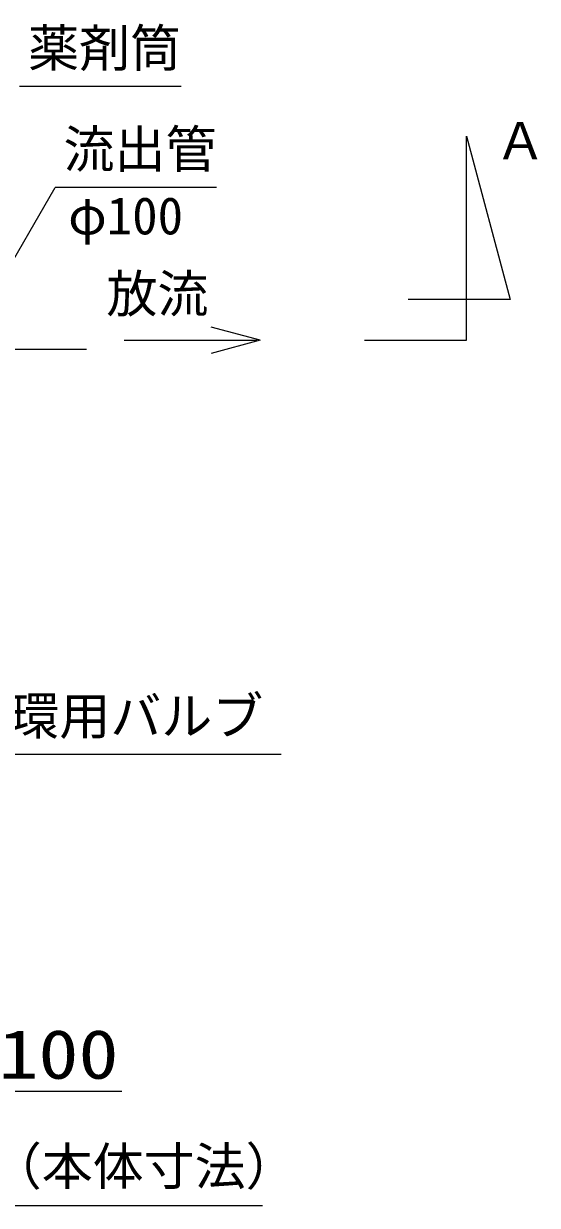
# Model space of a CAD drawing. Units: millimetres, scale not verified. Extents: x -22790 to 8910, y -6308 to 6308.
# Drawn here: x -3905 to -2998, y -405 to 1681 of the extents above; entities that cross this region are included whole.
import ezdxf
from ezdxf.enums import TextEntityAlignment as Align

# ---------------------------------------------------------------- set-up
doc = ezdxf.new("R2010")
doc.units = ezdxf.units.MM
doc.header["$LTSCALE"] = 30
doc.linetypes.add('CHAIN1', pattern=[8, 5, -1, 1, -1])
doc.layers.add('0-1_空気管', color=3, linetype='Continuous', lineweight=25)
doc.layers.add('0-F_00クル-フ-6寸法', color=132, linetype='Continuous', lineweight=25)
doc.styles.add('ＭＳ ゴシック', font='')
doc.styles.get('ＭＳ ゴシック').set_extended_font_data('MS Gothic')

msp = doc.modelspace()

# ---------------------------------------------------------------- linework, layer by layer
at = {"layer": '0-1_空気管'}
for p, q in [((-3627.26, 1569.67), (-3912.26, 1569.67)), ((-4014.8, 1105.4), (-3849.71, 1391.34)), ((-3564.71, 1391.34), (-3849.71, 1391.34)), ((-3450.52, 390.51), (-4019.12, 390.51))]:
    msp.add_line(p, q, dxfattribs=at)
at = {"layer": '0-1_空気管', "color": 4}
for p, q in [((-3487.39, 1121.69), (-3574.33, 1144.99)), ((-3727.67, 1121.69), (-3493.63, 1121.69)), ((-3487.39, 1121.69), (-3574.33, 1098.4))]:
    msp.add_line(p, q, dxfattribs=at)
at = {"layer": '0-1_空気管', "linetype": 'CHAIN1'}
msp.add_line((-3793.98, 1105.4), (-6331.21, 1105.4), dxfattribs=at)
at = {"layer": '0-1_空気管'}
msp.add_lwpolyline([(-3303.37, 1121.69), (-3123.36, 1121.69), (-3123.36, 1481.69), (-3046.2, 1193.69), (-3226.2, 1193.69)], dxfattribs=at)
at = {"layer": '0-F_00クル-フ-6寸法', "color": 4}
for p, q in [((-3984.82, -203.66), (-3731.89, -203.66)), ((-3994.2, -405.16), (-3483.33, -405.16))]:
    msp.add_line(p, q, dxfattribs=at)

# ---------------------------------------------------------------- texts
at = {"layer": '0-1_空気管', "color": 4, "style": 'ＭＳ ゴシック'}
for s, p in [('薬剤筒', (-3897.26, 1584.67)), ('流出管', (-3834.71, 1406.34)), ('Ａ', (-3073.04, 1421.24)), ('φ100', (-3826.57, 1288.7)), ('放流', (-3758.89, 1151.08)), ('循環用バルブ', (-4022.14, 405.88))]:
    msp.add_text(s, height=65.98, dxfattribs=at).set_placement(p, align=Align.BOTTOM_LEFT)
at = {"layer": '0-F_00クル-フ-6寸法', "color": 3, "style": 'ＭＳ ゴシック', "width": 1.2}
msp.add_text('100', height=86.66, dxfattribs=at).set_placement((-3949.82, -207.66), align=Align.BOTTOM_LEFT)
at = {"layer": '0-F_00クル-フ-6寸法', "color": 4, "style": 'ＭＳ ゴシック'}
msp.add_text('（本体寸法）', height=65.98, dxfattribs=at).set_placement((-3963.14, -388.97), align=Align.BOTTOM_LEFT)

doc.saveas('drawing.dxf')
